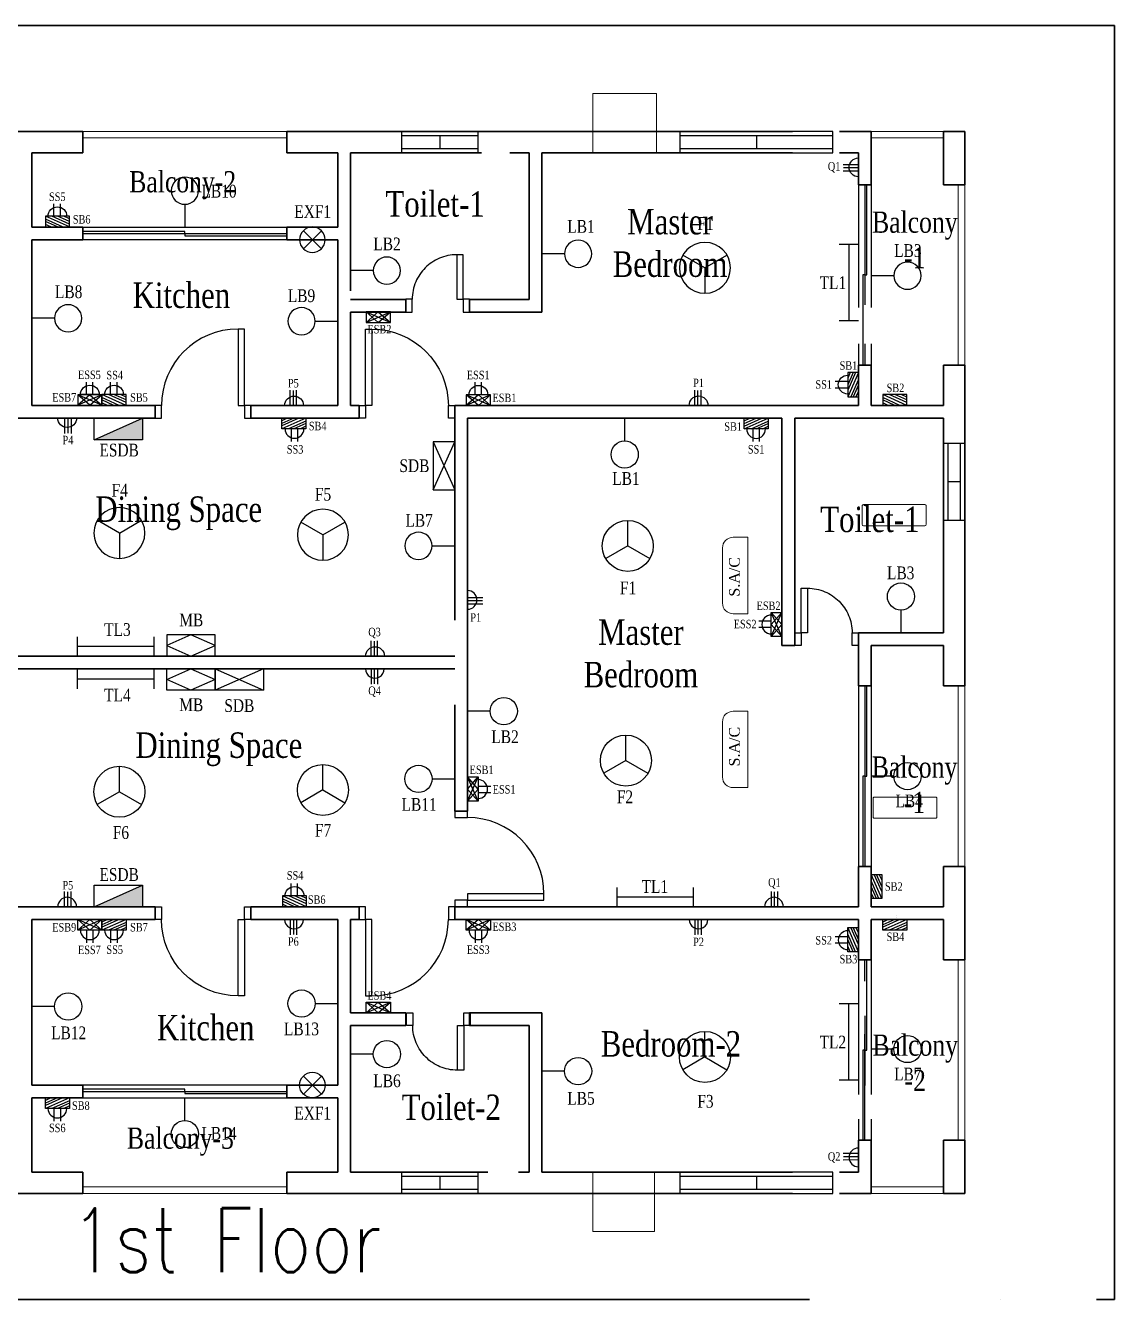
# Model space of a CAD drawing. Header units: inches. Extents: x 4849 to 14405, y -37970 to -930.
# Drawn here: x 7549 to 8061, y -35899 to -35299 of the extents above; entities that cross this region are included whole.
import ezdxf
from ezdxf.enums import TextEntityAlignment as Align

# ---------------------------------------------------------------- set-up
doc = ezdxf.new("R2010")
doc.units = ezdxf.units.IN
doc.header["$LTSCALE"] = 10
doc.header["$MEASUREMENT"] = 0
doc.linetypes.add('ACAD_ISO04W100', pattern=[30, 24, -3, 0, -3])
doc.linetypes.add('DASHED', pattern=[0.75, 0.5, -0.25])
for name, color, linetype, lineweight in [('AC', 6, 'Continuous', 13), ('Balcony (Mine)', 6, 'Continuous', 13), ('Parking Slot (Mine)', 5, 'Continuous', 9), ('Text (Mine)', 5, 'Continuous', 9), ('Wall (Mine)', 7, 'Continuous', 35)]:
    doc.layers.add(name, color=color, linetype=linetype, lineweight=lineweight)
for name, color, linetype in [('Doors (Mine)', 1, 'Continuous'), ('Sliding Door (Mine)', 4, 'Continuous'), ('Switchboard & Socket (Mine)', 4, 'Continuous'), ('Windows (Mine)', 4, 'Continuous')]:
    doc.layers.add(name, color=color, linetype=linetype)
for name, color, linetype, plot in [('Fan (Mine)', 2, 'Continuous', False), ('Light (Mine)', 3, 'Continuous', False), ('Text Fittings & Fixtures Labels (Mine)', 5, 'Continuous', False)]:
    doc.layers.add(name, color=color, linetype=linetype, plot=plot)
doc.layers.add('Site (Mine)', color=7, linetype='ACAD_ISO04W100', lineweight=30, true_color=0x004961)
doc.styles.get("Standard").update_dxf_attribs({"font": 'simplex.shx', "width": 0.8, "height": 3})
doc.styles.add('style4', font='times.ttf')

# ---------------------------------------------------------------- blocks, each defined once
blk = doc.blocks.new('Window Big')
at = {"layer": 'Windows (Mine)'}
for p, q in [((0, 10), (-72, 10)), ((-72, 10), (-72, 0)), ((0, 8), (-72, 8)), ((-36, 8), (-36, 2)), ((0, 0), (0, 10)), ((-72, 2), (0, 2)), ((-72, 0), (0, 0))]:
    blk.add_line(p, q, dxfattribs=at)
blk = doc.blocks.new('Window Small')
at = {"layer": 'Windows (Mine)', "linetype": 'DASHED', "ltscale": 10}
for p, q in [((36, 0), (0, 0)), ((0, 0), (0, -10)), ((36, -10), (36, 0)), ((36, -2), (0, -2)), ((18, -2), (18, -8)), ((0, -8), (36, -8)), ((0, -10), (36, -10))]:
    blk.add_line(p, q, dxfattribs=at)
blk = doc.blocks.new('Door Single')
at = {"layer": 'Doors (Mine)'}
for points in [[(-6, 6), (-3, 6), (-3, 42), (-6, 42)], [(-45, 0), (-42, 0), (-42, 6), (-45, 6)], [(-3, 0), (0, 0), (0, 6), (-3, 6)]]:
    blk.add_lwpolyline(points, close=True, dxfattribs=at)
blk.add_arc((-6, 6), 36, 90, 180, dxfattribs=at)
blk = doc.blocks.new('Door Single Small')
at = {"layer": 'Doors (Mine)', "linetype": 'DASHED', "ltscale": 10}
for points in [[(-6, 6), (-3, 6), (-3, 27), (-6, 27)], [(-30, 0), (-27, 0), (-27, 6), (-30, 6)], [(-3, 0), (0, 0), (0, 6), (-3, 6)]]:
    blk.add_lwpolyline(points, close=True, dxfattribs=at)
blk.add_arc((-6, 6), 21, 90, 180, dxfattribs=at)
blk = doc.blocks.new('Ceiling Fan')
at = {"layer": 'Fan (Mine)', "linetype": 'Continuous', "ltscale": 10}
for q in [(0, 12), (-10.39, -6), (10.39, -6)]:
    blk.add_line((0, 0), q, dxfattribs=at)
blk.add_circle((0, 0), 12, dxfattribs=at)
blk.add_circle((0, 0), 12, dxfattribs=at)
blk = doc.blocks.new('Light Bulb')
at = {"layer": 'Light (Mine)'}
blk.add_line((10.67, 0), (0, 0), dxfattribs=at)
at = {"layer": 'Light (Mine)', "linetype": 'Continuous'}
blk.add_circle((17.07, 0), 6.4, dxfattribs=at)
blk = doc.blocks.new('Emergency Switchboard')
at = {"layer": 'Switchboard & Socket (Mine)', "ltscale": 10}
for p, q in [((-11.4, -5), (11.4, 5)), ((-11.4, 5), (11.4, -5)), ((0, 5), (-11.4, -5)), ((0, -5), (-11.4, 5)), ((0, 5), (11.4, -5)), ((0, -5), (11.4, 5))]:
    blk.add_line(p, q, dxfattribs=at)
at = {"layer": 'Switchboard & Socket (Mine)', "linetype": 'Continuous'}
blk.add_lwpolyline([(-11.4, 5), (11.4, 5), (11.4, -5), (-11.4, -5)], close=True, dxfattribs=at)
blk = doc.blocks.new('Tube Light')
at = {"layer": 'Light (Mine)'}
for p, q in [((0, 4.54), (0, -4.54)), ((36, 0), (0, 0)), ((36, 4.54), (36, -4.54))]:
    blk.add_line(p, q, dxfattribs=at)
blk = doc.blocks.new('Switchboard')
at = {"layer": 'Switchboard & Socket (Mine)', "linetype": 'Continuous'}
for p, q in [((0, -10.1), (22.7, 0)), ((0, -5), (11.4, 0)), ((0, -7.3), (16.6, 0)), ((0, -2.4), (5.3, 0)), ((6.6, -10.1), (22.7, -2.8)), ((11.4, -10.1), (22.7, -5)), ((17.6, -10.1), (22.7, -7.6))]:
    blk.add_line(p, q, dxfattribs=at)
blk.add_lwpolyline([(0, 0), (22.7, 0), (22.7, -10.1), (0, -10.1)], close=True, dxfattribs=at)
blk = doc.blocks.new('2-Pin Socket')
at = {"layer": 'Switchboard & Socket (Mine)', "ltscale": 10}
blk.add_line((-8.8, 0), (8.8, 0), dxfattribs=at)
at = {"layer": 'Switchboard & Socket (Mine)', "linetype": 'Continuous'}
for p, q in [((-2.8, 0), (-2.8, 11.8)), ((3.2, 0), (3.2, 11.8))]:
    blk.add_line(p, q, dxfattribs=at)
blk.add_arc((0, 0), 8.85, 0, 180, dxfattribs=at)
blk = doc.blocks.new('3-Pin Socket')
at = {"layer": 'Switchboard & Socket (Mine)', "ltscale": 10}
blk.add_line((0, 9.4), (0, -8.3), dxfattribs=at)
at = {"layer": 'Switchboard & Socket (Mine)', "linetype": 'Continuous'}
for p, q in [((0, 3), (14.4, 3)), ((0, 0), (14.1, 0)), ((0, -3), (14.4, -3))]:
    blk.add_line(p, q, dxfattribs=at)
blk.add_arc((0, 0.6), 8.85, 270, 90, dxfattribs=at)
blk = doc.blocks.new('Meter Board')
at = {"layer": 'Switchboard & Socket (Mine)', "linetype": 'Continuous'}
for p, q in [((0, -5.05), (11.36, 0)), ((11.36, 0), (22.73, -5.05)), ((11.36, -10.09), (0, -5.05)), ((22.73, -5.05), (11.36, -10.09))]:
    blk.add_line(p, q, dxfattribs=at)
blk.add_lwpolyline([(0, 0), (22.73, 0), (22.73, -10.09), (0, -10.09)], close=True, dxfattribs=at)
blk = doc.blocks.new('Exhaust Fan')
at = {"layer": 'Fan (Mine)', "linetype": 'Continuous', "ltscale": 10}
for p, q in [((-4.24, 4.24), (4.24, -4.24)), ((-4.24, -4.24), (4.24, 4.24))]:
    blk.add_line(p, q, dxfattribs=at)
blk.add_circle((0, 0), 6, dxfattribs=at)
blk = doc.blocks.new('Emergency Sub Distribution Board')
at = {"layer": 'Switchboard & Socket (Mine)', "ltscale": 10}
blk.add_hatch(color=256, dxfattribs=at).paths.add_polyline_path([(22.73, -10.09), (22.73, 0), (0, -10.09)])
blk.add_line((0, -10.09), (22.73, 0), dxfattribs=at)
at = {"layer": 'Switchboard & Socket (Mine)', "linetype": 'Continuous'}
blk.add_lwpolyline([(0, 0), (22.73, 0), (22.73, -10.09), (0, -10.09)], close=True, dxfattribs=at)
blk = doc.blocks.new('Sub Distribution Board')
at = {"layer": 'Switchboard & Socket (Mine)', "linetype": 'Continuous'}
for p, q in [((0, 0), (22.73, -10.09)), ((22.73, 0), (0, -10.09))]:
    blk.add_line(p, q, dxfattribs=at)
blk.add_lwpolyline([(0, 0), (22.73, 0), (22.73, -10.09), (0, -10.09)], close=True, dxfattribs=at)

msp = doc.modelspace()

# ---------------------------------------------------------------- linework, layer by layer
at = {"layer": 'AC', "ltscale": 10}
for points in [[(7815.94, -35358.62), (7845.94, -35358.62), (7845.94, -35330.62), (7815.94, -35330.62)], [(7815.94, -35838.65), (7844.94, -35838.65), (7844.94, -35866.65), (7815.94, -35866.65)]]:
    msp.add_lwpolyline(points, close=True, dxfattribs=at)
for points in [[(7943.26, -35534.21), (7972.24, -35534.21, 0.414214), (7972.74, -35533.71), (7972.74, -35524.78, 0.414214), (7972.24, -35524.28), (7943.26, -35524.28, 0.414214), (7942.76, -35524.78), (7942.76, -35533.71, 0.414214)], [(7948.39, -35662.02), (7977.37, -35662.02, -0.414214), (7977.87, -35662.52), (7977.87, -35671.45, -0.414214), (7977.37, -35671.95), (7948.39, -35671.95, -0.414214), (7947.89, -35671.45), (7947.89, -35662.52, -0.414214)]]:
    msp.add_lwpolyline(points, format="xyb", close=True, dxfattribs=at)
at = {"layer": 'AC', "ltscale": 0.5}
for points in [[(7881.94, -35575.68), (7888.94, -35575.68), (7888.94, -35539.68), (7881.94, -35539.68, 0.414214), (7876.94, -35544.68), (7876.94, -35570.68, 0.414214)], [(7881.94, -35621.59), (7888.94, -35621.59), (7888.94, -35657.59), (7881.94, -35657.59, -0.414214), (7876.94, -35652.59), (7876.94, -35626.59, -0.414214)]]:
    msp.add_lwpolyline(points, format="xyb", close=True, dxfattribs=at)
at = {"layer": 'Balcony (Mine)', "ltscale": 10}
for p, q in [((7575.94, -35348.62), (7671.94, -35348.62)), ((7575.94, -35351.62), (7575.94, -35348.62)), ((7671.94, -35351.62), (7575.94, -35351.62)), ((7671.94, -35348.62), (7671.94, -35351.62)), ((7987.94, -35694.65), (7987.94, -35609.65)), ((7987.94, -35609.65), (7990.94, -35609.65)), ((7990.94, -35609.65), (7990.94, -35694.65)), ((7990.94, -35694.65), (7987.94, -35694.65)), ((7671.94, -35845.65), (7575.94, -35845.65)), ((7575.94, -35845.65), (7575.94, -35848.65)), ((7671.94, -35848.65), (7575.94, -35848.65)), ((7671.94, -35848.65), (7671.94, -35845.65))]:
    msp.add_line(p, q, dxfattribs=at)
at = {"layer": 'Balcony (Mine)'}
for p, q in [((7980.94, -35348.62), (7946.94, -35348.62)), ((7980.94, -35351.62), (7946.94, -35351.62)), ((7987.94, -35458.62), (7987.94, -35373.62)), ((7990.94, -35458.62), (7990.94, -35373.62)), ((7987.94, -35738.65), (7987.94, -35823.65)), ((7990.94, -35738.65), (7990.94, -35823.65)), ((7980.94, -35845.65), (7946.94, -35845.65)), ((7980.94, -35848.65), (7946.94, -35848.65))]:
    msp.add_line(p, q, dxfattribs=at)
at = {"layer": 'Balcony (Mine)', "linetype": 'DASHED', "ltscale": 10}
for p, q in [((7946.94, -35348.62), (7946.94, -35351.62)), ((7980.94, -35348.62), (7980.94, -35351.62)), ((7990.94, -35373.62), (7987.94, -35373.62)), ((7987.94, -35458.62), (7990.94, -35458.62)), ((7987.94, -35738.65), (7990.94, -35738.65)), ((7987.94, -35823.65), (7990.94, -35823.65)), ((7946.94, -35845.65), (7946.94, -35848.65)), ((7980.94, -35845.65), (7980.94, -35848.65))]:
    msp.add_line(p, q, dxfattribs=at)
at = {"layer": 'Site (Mine)', "ltscale": 3}
for p, q in [((8050.68, -35298.65), (7197.9, -35298.65)), ((7197.9, -35898.65), (8053, -35898.65))]:
    msp.add_line(p, q, dxfattribs=at)
at = {"layer": 'Site (Mine)', "linetype": 'DASHED', "ltscale": 10}
for p, q in [((8050.68, -35298.65), (8061.44, -35298.65)), ((8053, -35898.65), (8061.44, -35898.65))]:
    msp.add_line(p, q, dxfattribs=at)
at = {"layer": 'Site (Mine)', "ltscale": 10}
msp.add_line((8061.44, -35298.65), (8061.44, -35898.65), dxfattribs=at)
at = {"layer": 'Sliding Door (Mine)', "linetype": 'DASHED', "ltscale": 10}
for p, q in [((7940.94, -35373.62), (7940.94, -35458.62)), ((7940.94, -35373.62), (7946.94, -35373.62)), ((7943.94, -35373.62), (7943.94, -35458.62)), ((7944.94, -35416.12), (7944.94, -35373.62)), ((7946.94, -35373.62), (7946.94, -35458.62)), ((7940.94, -35401.43), (7940.94, -35431.51)), ((7943.94, -35402.53), (7943.94, -35430.19)), ((7946.94, -35401.43), (7946.94, -35431.51)), ((7943.94, -35416.12), (7942.94, -35416.12)), ((7942.94, -35416.12), (7942.94, -35458.62)), ((7943.94, -35416.12), (7944.94, -35416.12)), ((7940.94, -35458.62), (7946.94, -35458.62)), ((7923.94, -35713.65), (7929.94, -35713.65)), ((7940.94, -35738.65), (7940.94, -35823.65)), ((7940.94, -35738.65), (7946.94, -35738.65)), ((7943.94, -35823.65), (7943.94, -35738.65)), ((7944.94, -35781.15), (7944.94, -35738.65)), ((7946.94, -35738.65), (7946.94, -35823.65)), ((7940.94, -35759.37), (7940.94, -35802.03)), ((7946.94, -35759.37), (7946.94, -35802.03)), ((7943.94, -35765.06), (7943.94, -35797.81)), ((7943.94, -35781.15), (7942.94, -35781.15)), ((7942.94, -35781.15), (7942.94, -35823.65)), ((7943.94, -35781.15), (7944.94, -35781.15)), ((7940.94, -35823.65), (7946.94, -35823.65))]:
    msp.add_line(p, q, dxfattribs=at)
at = {"layer": 'Sliding Door (Mine)', "ltscale": 10}
for p, q in [((7575.94, -35393.62), (7671.94, -35393.62)), ((7575.94, -35399.62), (7575.94, -35393.62)), ((7671.94, -35393.62), (7671.94, -35399.62)), ((7623.94, -35395.62), (7575.94, -35395.62)), ((7575.94, -35396.62), (7671.94, -35396.62)), ((7671.94, -35399.62), (7575.94, -35399.62)), ((7623.94, -35396.62), (7623.94, -35395.62)), ((7623.94, -35396.62), (7623.94, -35397.67)), ((7623.94, -35397.67), (7671.94, -35397.67)), ((7940.94, -35609.65), (7940.94, -35694.65)), ((7940.94, -35609.65), (7946.94, -35609.65)), ((7943.94, -35609.65), (7943.94, -35694.65)), ((7944.94, -35652.15), (7944.94, -35609.65)), ((7946.94, -35609.65), (7946.94, -35694.65)), ((7943.94, -35652.15), (7942.94, -35652.15)), ((7942.94, -35652.15), (7942.94, -35694.65)), ((7943.94, -35652.15), (7944.94, -35652.15)), ((7940.94, -35694.65), (7946.94, -35694.65)), ((7671.94, -35797.65), (7575.94, -35797.65)), ((7575.94, -35797.65), (7575.94, -35803.65)), ((7623.94, -35799.65), (7575.94, -35799.65)), ((7575.94, -35800.65), (7671.94, -35800.65)), ((7623.94, -35800.65), (7623.94, -35799.65)), ((7623.94, -35800.65), (7623.94, -35801.65)), ((7623.94, -35801.65), (7671.94, -35801.65)), ((7671.94, -35803.65), (7671.94, -35797.65)), ((7575.94, -35803.65), (7671.94, -35803.65))]:
    msp.add_line(p, q, dxfattribs=at)
at = {"layer": 'Wall (Mine)'}
for p, q in [((7539.94, -35348.62), (7566.94, -35348.62)), ((7571.94, -35348.62), (7571.94, -35348.62)), ((7695.94, -35348.62), (7690.94, -35348.62)), ((7720.94, -35348.62), (7705.94, -35348.62)), ((7814.94, -35348.62), (7755.94, -35348.62)), ((7845.94, -35348.62), (7859.94, -35348.62)), ((7946.94, -35348.62), (7931.94, -35348.62)), ((7946.94, -35348.62), (7946.94, -35373.62)), ((7551.94, -35393.62), (7551.94, -35358.62)), ((7785.94, -35427.62), (7785.94, -35358.62)), ((7791.94, -35433.62), (7791.94, -35358.62)), ((7814.94, -35358.62), (7791.94, -35358.62)), ((7845.94, -35358.62), (7859.94, -35358.62)), ((7940.94, -35358.62), (7931.94, -35358.62)), ((7940.94, -35358.62), (7940.94, -35373.62)), ((7695.94, -35373.62), (7695.94, -35393.62)), ((7575.94, -35393.62), (7551.94, -35393.62)), ((7551.94, -35473.62), (7551.94, -35399.62)), ((7575.94, -35399.62), (7551.94, -35399.62)), ((7695.94, -35399.62), (7695.94, -35453.62)), ((7705.94, -35427.62), (7727.94, -35427.62)), ((7727.94, -35433.62), (7727.94, -35428.62)), ((7757.94, -35427.62), (7785.94, -35427.62)), ((7757.94, -35433.62), (7757.94, -35428.62)), ((7701.94, -35433.62), (7701.94, -35453.62)), ((7705.94, -35433.62), (7727.94, -35433.62)), ((7757.94, -35433.62), (7791.94, -35433.62)), ((7791.94, -35433.62), (7791.94, -35433.62)), ((7940.94, -35458.62), (7940.94, -35477.62)), ((7941.94, -35458.62), (7946.94, -35458.62)), ((7946.94, -35458.62), (7946.94, -35477.62)), ((7599.94, -35477.62), (7609.94, -35477.62)), ((7940.94, -35477.62), (7750.94, -35477.62)), ((7980.94, -35477.62), (7946.94, -35477.62)), ((7575.94, -35483.62), (7526.94, -35483.62)), ((7659.94, -35483.62), (7654.94, -35483.62)), ((7750.94, -35478.62), (7750.94, -35483.62)), ((7750.94, -35483.62), (7750.94, -35483.62)), ((7904.94, -35483.62), (7756.94, -35483.62)), ((7980.94, -35483.62), (7910.94, -35483.62)), ((7958.94, -35478.62), (7958.94, -35478.62)), ((7756.94, -35528.75), (7756.94, -35595.63)), ((7524.94, -35595.63), (7750.94, -35595.63)), ((7524.94, -35601.63), (7750.94, -35601.63)), ((7756.94, -35668.65), (7756.94, -35601.63)), ((7578.94, -35713.65), (7526.94, -35713.65)), ((7551.94, -35713.65), (7551.94, -35713.65)), ((7659.94, -35713.65), (7654.94, -35713.65)), ((7750.94, -35718.65), (7750.94, -35713.65)), ((7940.94, -35713.65), (7750.94, -35713.65)), ((7980.94, -35713.65), (7946.94, -35713.65)), ((7958.94, -35717.65), (7958.94, -35717.65)), ((7551.94, -35723.65), (7551.94, -35797.65)), ((7940.94, -35719.65), (7750.94, -35719.65)), ((7940.94, -35738.65), (7940.94, -35719.65)), ((7946.94, -35738.65), (7946.94, -35719.65)), ((7980.94, -35719.65), (7946.94, -35719.65)), ((7958.94, -35718.65), (7958.94, -35718.65)), ((7946.94, -35738.65), (7941.94, -35738.65)), ((7941.94, -35738.65), (7946.94, -35738.65)), ((7695.94, -35797.65), (7695.94, -35743.65)), ((7701.94, -35763.65), (7701.94, -35743.65)), ((7705.94, -35763.65), (7727.94, -35763.65)), ((7727.94, -35763.65), (7727.94, -35768.65)), ((7757.94, -35763.65), (7757.94, -35768.65)), ((7757.94, -35763.65), (7791.94, -35763.65)), ((7791.94, -35763.65), (7791.94, -35838.65)), ((7791.94, -35763.65), (7791.94, -35763.65)), ((7701.94, -35823.65), (7701.94, -35769.65)), ((7705.94, -35769.65), (7727.94, -35769.65)), ((7757.94, -35769.65), (7785.94, -35769.65)), ((7785.94, -35769.65), (7785.94, -35838.65)), ((7575.94, -35797.65), (7551.94, -35797.65)), ((7575.94, -35803.65), (7551.94, -35803.65)), ((7551.94, -35803.65), (7551.94, -35838.65)), ((7695.94, -35823.65), (7695.94, -35803.65)), ((7940.94, -35838.65), (7940.94, -35823.65)), ((7946.94, -35848.65), (7946.94, -35823.65)), ((7815.94, -35838.65), (7791.94, -35838.65)), ((7844.94, -35838.65), (7859.94, -35838.65)), ((7940.94, -35838.65), (7931.94, -35838.65)), ((7695.94, -35848.65), (7690.94, -35848.65)), ((7720.94, -35848.65), (7705.94, -35848.65)), ((7815.94, -35848.65), (7755.94, -35848.65)), ((7844.94, -35848.65), (7859.94, -35848.65)), ((7946.94, -35848.65), (7931.94, -35848.65))]:
    msp.add_line(p, q, dxfattribs=at)
at = {"layer": 'Wall (Mine)', "linetype": 'DASHED', "ltscale": 10}
for p, q in [((7566.94, -35348.62), (7571.94, -35348.62)), ((7571.94, -35348.62), (7575.94, -35348.62)), ((7672.94, -35348.62), (7685.94, -35348.62)), ((7685.94, -35348.62), (7690.94, -35348.62)), ((7695.94, -35348.62), (7705.94, -35348.62)), ((7720.94, -35348.62), (7725.94, -35348.62)), ((7725.94, -35348.62), (7755.94, -35348.62)), ((7845.94, -35348.62), (7814.94, -35348.62)), ((7859.94, -35348.62), (7931.94, -35348.62)), ((7980.94, -35348.62), (7990.39, -35348.62)), ((7980.94, -35373.62), (7980.94, -35348.62)), ((7990.94, -35348.62), (7990.39, -35348.62)), ((7990.94, -35373.62), (7990.94, -35348.62)), ((7551.94, -35358.62), (7571.94, -35358.62)), ((7571.94, -35358.62), (7575.94, -35358.62)), ((7695.94, -35373.62), (7695.94, -35358.62)), ((7701.94, -35373.62), (7701.94, -35358.62)), ((7701.94, -35358.62), (7785.94, -35358.62)), ((7720.95, -35358.62), (7763.48, -35358.62)), ((7755.94, -35358.62), (7756.02, -35358.62)), ((7845.94, -35358.62), (7814.94, -35358.62)), ((7859.94, -35358.62), (7931.94, -35358.62)), ((7701.94, -35373.62), (7701.94, -35427.62)), ((7940.94, -35373.62), (7946.94, -35373.62)), ((7990.94, -35373.62), (7980.94, -35373.62)), ((7671.94, -35393.62), (7695.94, -35393.62)), ((7671.94, -35399.62), (7695.94, -35399.62)), ((7705.94, -35427.62), (7701.94, -35427.62)), ((7727.94, -35427.62), (7727.94, -35428.62)), ((7757.94, -35427.62), (7757.94, -35428.62)), ((7705.94, -35433.62), (7701.94, -35433.62)), ((7695.94, -35453.62), (7695.94, -35477.62)), ((7701.94, -35453.62), (7701.94, -35477.62)), ((7940.94, -35458.62), (7941.94, -35458.62)), ((7990.94, -35458.62), (7980.94, -35458.62)), ((7980.94, -35458.62), (7980.94, -35477.62)), ((7990.94, -35483.62), (7990.94, -35458.62)), ((7551.93, -35477.62), (7551.94, -35473.62)), ((7575.94, -35477.62), (7551.93, -35477.62)), ((7575.94, -35477.62), (7599.94, -35477.62)), ((7609.94, -35477.62), (7609.94, -35483.62)), ((7659.94, -35477.62), (7654.94, -35477.62)), ((7654.94, -35483.62), (7654.94, -35477.62)), ((7659.94, -35477.62), (7695.94, -35477.62)), ((7705.94, -35477.62), (7701.94, -35477.62)), ((7705.94, -35477.62), (7705.94, -35483.62)), ((7750.94, -35477.62), (7750.94, -35478.62)), ((7575.94, -35483.62), (7599.94, -35483.62)), ((7599.94, -35483.62), (7609.94, -35483.62)), ((7659.94, -35483.62), (7695.94, -35483.62)), ((7705.94, -35483.62), (7695.94, -35483.62)), ((7750.94, -35528.75), (7750.94, -35595.63)), ((7750.94, -35668.65), (7750.94, -35601.63)), ((7750.94, -35668.65), (7756.94, -35668.65)), ((7578.94, -35713.65), (7602.94, -35713.65)), ((7602.94, -35713.65), (7609.94, -35713.65)), ((7609.94, -35713.65), (7609.94, -35719.65)), ((7654.94, -35719.65), (7654.94, -35713.65)), ((7659.94, -35713.65), (7695.94, -35713.65)), ((7705.94, -35713.65), (7695.94, -35713.65)), ((7705.94, -35713.65), (7705.94, -35719.64)), ((7990.94, -35713.65), (7990.94, -35738.65)), ((7551.95, -35719.65), (7551.94, -35723.65)), ((7578.94, -35719.65), (7551.95, -35719.65)), ((7578.94, -35719.65), (7602.94, -35719.65)), ((7602.94, -35719.65), (7609.94, -35719.65)), ((7659.94, -35719.65), (7654.94, -35719.65)), ((7659.94, -35719.65), (7695.94, -35719.65)), ((7695.94, -35743.65), (7695.94, -35719.65)), ((7701.94, -35743.65), (7701.94, -35719.65)), ((7705.94, -35719.65), (7701.94, -35719.65)), ((7750.94, -35719.65), (7750.94, -35718.65)), ((7980.94, -35738.65), (7980.94, -35719.65)), ((7940.94, -35738.65), (7941.94, -35738.65)), ((7990.94, -35738.65), (7980.94, -35738.65)), ((7705.94, -35763.65), (7701.94, -35763.65)), ((7705.94, -35769.65), (7701.94, -35769.65)), ((7727.94, -35769.65), (7727.94, -35768.65)), ((7757.94, -35769.65), (7757.94, -35768.65)), ((7671.94, -35797.65), (7695.94, -35797.65)), ((7671.94, -35803.65), (7695.94, -35803.65)), ((7695.94, -35823.65), (7695.94, -35838.65)), ((7701.94, -35823.65), (7701.94, -35838.65)), ((7940.94, -35823.65), (7946.94, -35823.65)), ((7990.94, -35823.65), (7980.94, -35823.65)), ((7980.94, -35823.65), (7980.94, -35848.65)), ((7990.94, -35848.65), (7990.94, -35823.65)), ((7551.94, -35838.65), (7575.94, -35838.65)), ((7701.94, -35838.65), (7705.94, -35838.65)), ((7705.94, -35838.65), (7785.94, -35838.65)), ((7724.09, -35838.65), (7766.46, -35838.65)), ((7815.94, -35838.65), (7844.94, -35838.65)), ((7859.94, -35838.65), (7931.94, -35838.65)), ((7533.94, -35848.65), (7575.94, -35848.65)), ((7672.94, -35848.65), (7685.94, -35848.65)), ((7685.94, -35848.65), (7690.94, -35848.65)), ((7695.94, -35848.65), (7705.94, -35848.65)), ((7720.94, -35848.65), (7755.94, -35848.65)), ((7815.94, -35848.65), (7844.94, -35848.65)), ((7859.94, -35848.65), (7931.94, -35848.65)), ((7980.94, -35848.65), (7990.94, -35848.65))]:
    msp.add_line(p, q, dxfattribs=at)
at = {"layer": 'Wall (Mine)', "ltscale": 10}
for p, q in [((7575.94, -35358.62), (7575.94, -35348.62)), ((7671.94, -35358.62), (7671.94, -35348.62)), ((7671.94, -35348.62), (7672.94, -35348.62)), ((7551.94, -35358.62), (7575.94, -35358.62)), ((7695.94, -35358.62), (7671.94, -35358.62)), ((7575.94, -35393.62), (7575.94, -35399.62)), ((7671.94, -35393.62), (7671.94, -35399.62)), ((7750.94, -35528.75), (7750.94, -35483.62)), ((7756.94, -35528.75), (7756.94, -35483.62)), ((7904.94, -35590.65), (7904.94, -35483.62)), ((7910.94, -35590.65), (7910.94, -35483.62)), ((7980.94, -35584.65), (7980.94, -35483.62)), ((7990.94, -35609.65), (7990.94, -35483.62)), ((7940.94, -35590.65), (7940.94, -35584.65)), ((7940.94, -35584.65), (7980.94, -35584.65)), ((7910.94, -35590.65), (7904.94, -35590.65)), ((7940.94, -35609.65), (7940.94, -35590.65)), ((7946.94, -35590.65), (7980.94, -35590.65)), ((7946.94, -35609.65), (7946.94, -35590.65)), ((7980.94, -35590.65), (7980.94, -35609.65)), ((7756.94, -35595.63), (7756.94, -35601.63)), ((7940.94, -35609.65), (7946.94, -35609.65)), ((7980.94, -35609.65), (7990.94, -35609.65)), ((7946.94, -35694.65), (7940.94, -35694.65)), ((7940.94, -35694.65), (7940.94, -35713.65)), ((7946.94, -35713.65), (7946.94, -35694.65)), ((7990.94, -35694.65), (7980.99, -35694.65)), ((7980.99, -35694.65), (7980.99, -35713.65)), ((7990.94, -35713.65), (7990.94, -35694.65)), ((7946.94, -35719.65), (7946.94, -35738.65)), ((7575.94, -35803.65), (7575.94, -35797.65)), ((7671.94, -35803.65), (7671.94, -35797.65)), ((7551.94, -35838.65), (7575.94, -35838.65)), ((7575.94, -35838.65), (7575.94, -35848.65)), ((7671.94, -35838.65), (7671.94, -35848.65)), ((7671.94, -35838.65), (7695.94, -35838.65)), ((7671.94, -35848.65), (7672.94, -35848.65))]:
    msp.add_line(p, q, dxfattribs=at)

# ---------------------------------------------------------------- block references
at = {"layer": 'Doors (Mine)', "linetype": 'DASHED'}
msp.add_blockref('Door Single Small', (7757.94, -35433.61), dxfattribs=at)
at = {"layer": 'Doors (Mine)'}
msp.add_blockref('Door Single', (7654.94, -35483.62), dxfattribs=at)
at = {"layer": 'Doors (Mine)', "xscale": -1}
msp.add_blockref('Door Single', (7705.94, -35483.62), dxfattribs=at)
at = {"layer": 'Doors (Mine)', "linetype": 'DASHED', "xscale": -1}
msp.add_blockref('Door Single Small', (7910.94, -35590.65), dxfattribs=at)
at = {"layer": 'Doors (Mine)'}
for p, rotation in [((7750.94, -35713.65), 270), ((7705.94, -35713.64), 180)]:
    msp.add_blockref('Door Single', p, dxfattribs=dict(at, rotation=rotation))
at = {"layer": 'Doors (Mine)', "xscale": -1, "rotation": 180}
msp.add_blockref('Door Single', (7654.94, -35713.65), dxfattribs=at)
at = {"layer": 'Doors (Mine)', "linetype": 'DASHED', "xscale": -1, "rotation": 180}
msp.add_blockref('Door Single Small', (7758.17, -35763.65), dxfattribs=at)
at = {"layer": 'Fan (Mine)', "linetype": 'Continuous', "xscale": -1, "rotation": 180}
msp.add_blockref('Exhaust Fan', (7683.94, -35399.54), dxfattribs=at)
at = {"layer": 'Fan (Mine)', "linetype": 'ByBlock', "xscale": -1, "rotation": 180}
for p in [(7868.67, -35412.78), (7593.12, -35537.66), (7688.89, -35538.51)]:
    msp.add_blockref('Ceiling Fan', p, dxfattribs=at)
at = {"layer": 'Fan (Mine)', "linetype": 'ByBlock'}
for p in [(7832.4, -35543.72), (7831.48, -35644.82), (7593.12, -35659.53), (7688.89, -35658.68), (7868.67, -35784.41)]:
    msp.add_blockref('Ceiling Fan', p, dxfattribs=at)
at = {"layer": 'Fan (Mine)', "linetype": 'Continuous'}
msp.add_blockref('Exhaust Fan', (7683.94, -35797.65), dxfattribs=at)
at = {"layer": 'Light (Mine)', "xscale": -1}
for p, rotation in [((7623.94, -35393.54), 270), ((7791.94, -35406.17), 180), ((7701.94, -35414.1), 180), ((7946.94, -35416.49), 180), ((7551.94, -35436.54), 180)]:
    msp.add_blockref('Light Bulb', p, dxfattribs=dict(at, rotation=rotation))
at = {"layer": 'Light (Mine)', "linetype": 'Continuous', "xscale": -1}
for p, rotation in [((7936.4, -35437.81), 270), ((7573.46, -35591.09), 180)]:
    msp.add_blockref('Tube Light', p, dxfattribs=dict(at, rotation=rotation))
at = {"layer": 'Light (Mine)', "xscale": -1}
for p in [(7695.94, -35437.91), (7750.94, -35543.74)]:
    msp.add_blockref('Light Bulb', p, dxfattribs=at)
at = {"layer": 'Light (Mine)'}
for p, rotation in [((7830.94, -35483.62), 270), ((7960.94, -35584.65), 90), ((7750.94, -35653.45), 180), ((7695.94, -35759.28), 180), ((7623.94, -35803.65), 270)]:
    msp.add_blockref('Light Bulb', p, dxfattribs=dict(at, rotation=rotation))
at = {"layer": 'Light (Mine)', "linetype": 'Continuous'}
for p in [(7573.3, -35606.46), (7827.22, -35709.1)]:
    msp.add_blockref('Tube Light', p, dxfattribs=at)
at = {"layer": 'Light (Mine)'}
for p in [(7756.94, -35621.57), (7946.94, -35652.15), (7551.94, -35760.65), (7701.94, -35783.08), (7946.94, -35780.7), (7791.94, -35791.1)]:
    msp.add_blockref('Light Bulb', p, dxfattribs=at)
at = {"layer": 'Light (Mine)', "linetype": 'Continuous', "rotation": 270}
msp.add_blockref('Tube Light', (7936.4, -35759.37), dxfattribs=at)
at = {"layer": 'Switchboard & Socket (Mine)'}
for name, p, xscale, yscale, zscale, rotation in [('3-Pin Socket', (7940.94, -35365.76), -0.5000000000003075, 0.5000000000003075, 0.5000000000003075, 359.8711093483059), ('Emergency Switchboard', (7714.96, -35436.07), -0.5, 0.5, 0.5, 180), ('2-Pin Socket', (7935.89, -35467.79), -0.5, 0.5, 0.5, 90), ('3-Pin Socket', (7675.02, -35477.62), -0.5, 0.5, 0.5, 270), ('3-Pin Socket', (7865.39, -35477.54), -0.5, 0.5, 0.5, 270), ('3-Pin Socket', (7568.85, -35483.54), -0.5, 0.5, 0.5, 90), ('2-Pin Socket', (7675.51, -35488.59), 0.5, 0.5, 0.5, 180), ('2-Pin Socket', (7892.77, -35488.67), 0.5, 0.5, 0.5, 180), ('2-Pin Socket', (7899.89, -35580.74), 0.5, 0.5, 0.5, 90), ('Emergency Switchboard', (7902.42, -35580.74), 0.5, 0.5, 0.5, 90), ('3-Pin Socket', (7713.12, -35595.63), -0.5, 0.5, 0.5, 270), ('3-Pin Socket', (7713.04, -35601.63), 0.5, 0.5, 0.5, 270), ('Emergency Switchboard', (7759.46, -35658.25), 0.5, 0.5, 0.5, 90), ('2-Pin Socket', (7761.98, -35658.25), 0.5, 0.5, 0.5, 270), ('3-Pin Socket', (7568.85, -35713.65), 0.5, 0.5, 0.5, 90), ('3-Pin Socket', (7901.49, -35713.65), 0.5, 0.5, 0.5, 90), ('Emergency Switchboard', (7579.23, -35722.17), 0.5, 0.5, 0.5, 180), ('3-Pin Socket', (7675.02, -35719.65), 0.5, 0.5, 0.5, 270), ('Emergency Switchboard', (7762.09, -35722.17), 0.5, 0.5, 0.5, 180), ('3-Pin Socket', (7865.39, -35719.65), 0.5, 0.5, 0.5, 270), ('2-Pin Socket', (7579.23, -35724.69), 0.5, 0.5, 0.5, 180), ('2-Pin Socket', (7590.6, -35724.69), 0.5, 0.5, 0.5, 180), ('2-Pin Socket', (7762.09, -35724.69), 0.5, 0.5, 0.5, 180), ('2-Pin Socket', (7935.89, -35729.4), 0.5, 0.5, 0.5, 90), ('2-Pin Socket', (7563.94, -35808.69), 0.5, 0.5, 0.5, 180), ('3-Pin Socket', (7940.94, -35831.43), 0.5000000000003075, 0.5000000000003075, 0.5000000000003075, 180.1288906516941)]:
    msp.add_blockref(name, p, dxfattribs=dict(at, xscale=xscale, yscale=yscale, zscale=zscale, rotation=rotation))
at = {"layer": 'Switchboard & Socket (Mine)', "yscale": 0.5, "zscale": 0.5}
for name, p, xscale in [('2-Pin Socket', (7563.94, -35388.5), -0.5), ('2-Pin Socket', (7579.23, -35472.5), -0.5), ('2-Pin Socket', (7590.6, -35472.5), -0.5), ('2-Pin Socket', (7762.09, -35472.58), -0.5), ('Emergency Switchboard', (7579.23, -35475.02), -0.5), ('Emergency Switchboard', (7762.09, -35475.1), -0.5), ('3-Pin Socket', (7756.94, -35569.47), 0.5), ('2-Pin Socket', (7675.51, -35708.6), -0.5), ('Emergency Switchboard', (7714.96, -35761.12), 0.5)]:
    msp.add_blockref(name, p, dxfattribs=dict(at, xscale=xscale))
at = {"layer": 'Switchboard & Socket (Mine)', "linetype": 'Continuous', "yscale": 0.5, "zscale": 0.5}
for p, xscale in [((7569.62, -35388.5), -0.5), ((7596.28, -35472.5), -0.5), ((7963.76, -35472.5), -0.5), ((7887.09, -35483.62), 0.5), ((7681.17, -35708.61), -0.5)]:
    msp.add_blockref('Switchboard', p, dxfattribs=dict(at, xscale=xscale))
for p, xscale, rotation in [((7935.89, -35462.13), -0.5, 90), ((7680.94, -35488.59), 0.5, 180), ((7946.94, -35709.83), 0.5, 90), ((7596.28, -35724.69), 0.5, 180), ((7935.89, -35734.83), 0.5, 90), ((7963.76, -35724.69), 0.5, 180), ((7569.62, -35808.69), 0.5, 180)]:
    msp.add_blockref('Switchboard', p, dxfattribs=dict(at, xscale=xscale, rotation=rotation))
at = {"layer": 'Switchboard & Socket (Mine)'}
for p in [(7581.32, -35483.62), (7581.32, -35703.56)]:
    msp.add_blockref('Emergency Sub Distribution Board', p, dxfattribs=at)
at = {"layer": 'Switchboard & Socket (Mine)', "linetype": 'Continuous', "xscale": -1}
for name, p, rotation in [('Sub Distribution Board', (7740.85, -35494.65), 90), ('Meter Board', (7615.46, -35595.64), 180)]:
    msp.add_blockref(name, p, dxfattribs=dict(at, rotation=rotation))
at = {"layer": 'Switchboard & Socket (Mine)', "linetype": 'Continuous'}
for name, p in [('Meter Board', (7615.46, -35601.64)), ('Sub Distribution Board', (7638.19, -35601.64))]:
    msp.add_blockref(name, p, dxfattribs=at)
at = {"layer": 'Windows (Mine)', "linetype": 'DASHED'}
for p in [(7725.94, -35348.62), (7725.94, -35838.72)]:
    msp.add_blockref('Window Small', p, dxfattribs=at)
at = {"layer": 'Windows (Mine)', "color": 4}
for p in [(7928.94, -35358.62), (7928.94, -35848.67)]:
    msp.add_blockref('Window Big', p, dxfattribs=at)
at = {"layer": 'Windows (Mine)', "linetype": 'DASHED', "rotation": 270}
msp.add_blockref('Window Small', (7990.94, -35495.58), dxfattribs=at)

# ---------------------------------------------------------------- texts
at = {"layer": 'AC', "color": 7, "ltscale": 10, "style": 'style4'}
for p in [(7882.54, -35558.29), (7882.54, -35638.26)]:
    msp.add_text('S.A/C', height=5, rotation=90, dxfattribs=at).set_placement(p, align=Align.MIDDLE_CENTER)
at = {"layer": 'Parking Slot (Mine)', "ltscale": 10, "insert": (7643.33, -35870.7), "char_height": 30, "width": 404.115, "attachment_point": 5}
msp.add_mtext('1st Floor ', dxfattribs=at)
at = {"layer": 'Text (Mine)', "ltscale": 10, "attachment_point": 2}
for s, insert, char_height, width in [('{\\fTimes New Roman|b0|i0|c0|p18;Balcony-2}', (7622.93, -35367.23), 10, 73.3065), ('{\\fTimes New Roman|b0|i0|c0|p18;Toilet-1}', (7741.7, -35376.67), 12, 73.3065), ('{\\fTimes New Roman|b0|i0|c0|p18;Master Bedroom}', (7852.26, -35385.03), 12, 73.3065), ('{\\fTimes New Roman|b0|i0|c0|p18;Balcony\\P-1}', (7967.47, -35386.27), 10, 73.3065), ('{\\fTimes New Roman|b0|i0|c0|p18;Kitchen}', (7622.31, -35419.66), 12, 73.3065), ('{\\fTimes New Roman|b0|i0|c0|p18;Dining Space}', (7621.04, -35520.42), 12, 92.3413), ('{\\fTimes New Roman|b0|i0|c0|p18;Toilet-1}', (7946.31, -35525.23), 12, 73.3065), ('{\\fTimes New Roman|b0|i0|c0|p18;Master Bedroom}', (7838.58, -35578.33), 12, 73.3065), ('{\\fTimes New Roman|b0|i0|c0|p18;Dining Space}', (7639.93, -35631.56), 12, 92.3413), ('{\\fTimes New Roman|b0|i0|c0|p18;Balcony\\P-1}', (7967.34, -35642.9), 10, 73.3065), ('{\\fTimes New Roman|b0|i0|c0|p18;Kitchen}', (7633.75, -35764.6), 12, 73.3065), ('{\\fTimes New Roman|b0|i0|c0|p18;Bedroom-2}', (7852.69, -35772.24), 12, 73.3065), ('{\\fTimes New Roman|b0|i0|c0|p18;Balcony\\P-2}', (7967.66, -35773.84), 10, 73.3065), ('{\\fTimes New Roman|b0|i0|c0|p18;Toilet-2}', (7749.3, -35802.1), 12, 73.3065), ('{\\fTimes New Roman|b0|i0|c0|p18;Balcony-3}', (7621.83, -35817.64), 10, 73.3065)]:
    msp.add_mtext(s, dxfattribs=dict(at, insert=insert, char_height=char_height, width=width))
at = {"layer": 'Text Fittings & Fixtures Labels (Mine)', "ltscale": 10}
for s, insert, char_height, width, attachment_point in [('{\\fTimes New Roman|b0|i0|c0|p18;Q1}', (7929.49, -35367.94), 4, 9.2762, 8), ('{\\fTimes New Roman|b0|i0|c0|p18;LB10}', (7640.03, -35379.78), 6, 15.577, 8), ('{\\fTimes New Roman|b0|i0|c0|p18;SS5}', (7563.89, -35381.36), 4, 9.2762, 8), ('{\\fTimes New Roman|b0|i0|c0|p18;SB6}', (7575.36, -35392), 4, 9.2762, 8), ('{\\fTimes New Roman|b0|i0|c0|p18;EXF1}', (7684.1, -35389.3), 6, 15.577, 8), ('{\\fTimes New Roman|b0|i0|c0|p18;LB1}', (7810.38, -35396.29), 6, 15.577, 8), ('{\\fTimes New Roman|b0|i0|c0|p18;F1}', (7868.94, -35394.91), 6, 15.577, 8), ('{\\fTimes New Roman|b0|i0|c0|p18;LB2}', (7719.08, -35404.55), 6, 15.577, 8), ('{\\fTimes New Roman|b0|i0|c0|p18;LB3}', (7964.17, -35407.72), 6, 15.577, 8), ('{\\fTimes New Roman|b0|i0|c0|p18;TL1}', (7928.91, -35422.78), 6, 15.577, 8), ('{\\fTimes New Roman|b0|i0|c0|p18;LB8}', (7569.25, -35427.14), 6, 15.577, 8), ('{\\fTimes New Roman|b0|i0|c0|p18;LB9}', (7678.83, -35428.99), 6, 15.577, 8), ('{\\fTimes New Roman|b0|i0|c0|p18;ESB2}', (7715.48, -35443.73), 4, 15.577, 8), ('{\\fTimes New Roman|b0|i0|c0|p18;SB1}', (7936.23, -35460.87), 4, 9.2762, 8), ('{\\fTimes New Roman|b0|i0|c0|p18;ESS5}', (7579, -35465.22), 4, 12.9161, 8), ('{\\fTimes New Roman|b0|i0|c0|p18;SS4}', (7590.92, -35465.34), 4, 9.2762, 8), ('{\\fTimes New Roman|b0|i0|c0|p18;P5}', (7674.98, -35469.16), 4, 9.2762, 8), ('{\\fTimes New Roman|b0|i0|c0|p18;ESS1}', (7761.99, -35465.3), 4, 12.9161, 8), ('{\\fTimes New Roman|b0|i0|c0|p18;P1}', (7865.67, -35468.96), 4, 9.2762, 8), ('{\\fTimes New Roman|b0|i0|c0|p18;SS1}', (7924.59, -35469.74), 4, 9.2762, 8), ('{\\fTimes New Roman|b0|i0|c0|p18;ESB7}', (7567.16, -35475.85), 4, 12.9161, 8), ('{\\fTimes New Roman|b0|i0|c0|p18;SB5}', (7602.33, -35475.88), 4, 9.2762, 8), ('{\\fTimes New Roman|b0|i0|c0|p18;SB2}', (7958.35, -35471.38), 4, 9.2762, 8), ('{\\fTimes New Roman|b0|i0|c0|p18;ESB1}', (7774.33, -35476.07), 4, 12.9161, 8), ('{\\fTimes New Roman|b0|i0|c0|p18;SB4}', (7686.43, -35489.35), 4, 9.2762, 8), ('{\\fTimes New Roman|b0|i0|c0|p18;SB1}', (7881.97, -35485.52), 4, 9.2762, 2), ('{\\fTimes New Roman|b0|i0|c0|p18;P4}', (7568.92, -35495.87), 4, 9.2762, 8), ('{\\fTimes New Roman|b0|i0|c0|p18;ESDB}', (7593, -35501.7), 6, 15.577, 8), ('{\\fTimes New Roman|b0|i0|c0|p18;SS3}', (7675.8, -35500.31), 4, 9.2762, 8), ('{\\fTimes New Roman|b0|i0|c0|p18;SS1}', (7892.77, -35496.23), 4, 9.2762, 2), ('{\\fTimes New Roman|b0|i0|c0|p18;SDB}', (7731.96, -35509.05), 6, 15.577, 8), ('{\\fTimes New Roman|b0|i0|c0|p18;LB1}', (7831.52, -35508.98), 6, 15.577, 2), ('{\\fTimes New Roman|b0|i0|c0|p18;F4}', (7593.26, -35520.52), 6, 15.577, 8), ('{\\fTimes New Roman|b0|i0|c0|p18;F5}', (7688.97, -35522.5), 6, 15.577, 8), ('{\\fTimes New Roman|b0|i0|c0|p18;LB7}', (7734.19, -35534.71), 6, 15.577, 8), ('{\\fTimes New Roman|b0|i0|c0|p18;LB3}', (7960.83, -35553.42), 6, 15.577, 2), ('{\\fTimes New Roman|b0|i0|c0|p18;F1}', (7832.5, -35560.52), 6, 15.577, 2), ('{\\fTimes New Roman|b0|i0|c0|p18;ESB2}', (7898.62, -35569.94), 4, 12.9161, 2), ('{\\fTimes New Roman|b0|i0|c0|p18;MB}', (7626.95, -35581.62), 6, 15.577, 8), ('{\\fTimes New Roman|b0|i0|c0|p18;P1}', (7760.81, -35575.43), 4, 9.2762, 2), ('{\\fTimes New Roman|b0|i0|c0|p18;ESS2}', (7887.61, -35578.54), 4, 12.9161, 2), ('{\\fTimes New Roman|b0|i0|c0|p18;TL3}', (7592.22, -35586.22), 6, 15.577, 8), ('{\\fTimes New Roman|b0|i0|c0|p18;Q3}', (7713.21, -35587.27), 4, 9.2762, 8), ('{\\fTimes New Roman|b0|i0|c0|p18;Q4}', (7713.21, -35609.92), 4, 9.2762, 2), ('{\\fTimes New Roman|b0|i0|c0|p18;TL4}', (7592.22, -35610.97), 6, 15.577, 2), ('{\\fTimes New Roman|b0|i0|c0|p18;MB}', (7626.95, -35615.56), 6, 15.577, 2), ('{\\fTimes New Roman|b0|i0|c0|p18;SDB}', (7649.57, -35615.93), 6, 15.577, 2), ('{\\fTimes New Roman|b0|i0|c0|p18;LB2}', (7774.61, -35630.6), 6, 15.577, 2), ('{\\fTimes New Roman|b0|i0|c0|p18;ESB1}', (7763.6, -35647.18), 4, 12.9161, 2), ('{\\fTimes New Roman|b0|i0|c0|p18;ESS1}', (7774.18, -35656.37), 4, 12.9161, 2), ('{\\fTimes New Roman|b0|i0|c0|p18;LB11}', (7734.19, -35662.48), 6, 15.577, 2), ('{\\fTimes New Roman|b0|i0|c0|p18;F2}', (7831.05, -35658.92), 6, 15.577, 2), ('{\\fTimes New Roman|b0|i0|c0|p18;LB4}', (7964.79, -35660.86), 6, 15.577, 2), ('{\\fTimes New Roman|b0|i0|c0|p18;F6}', (7593.84, -35675.71), 6, 15.577, 2), ('{\\fTimes New Roman|b0|i0|c0|p18;F7}', (7688.97, -35674.68), 6, 15.577, 2), ('{\\fTimes New Roman|b0|i0|c0|p18;ESDB}', (7593, -35695.49), 6, 15.577, 2), ('{\\fTimes New Roman|b0|i0|c0|p18;SS4}', (7675.8, -35696.88), 4, 9.2762, 2), ('{\\fTimes New Roman|b0|i0|c0|p18;P5}', (7568.84, -35701.53), 4, 9.2762, 2), ('{\\fTimes New Roman|b0|i0|c0|p18;TL1}', (7845.13, -35701.13), 6, 15.577, 2), ('{\\fTimes New Roman|b0|i0|c0|p18;Q1}', (7901.39, -35700.21), 4, 9.2762, 2), ('{\\fTimes New Roman|b0|i0|c0|p18;SB2}', (7957.57, -35702.12), 4, 9.2762, 2), ('{\\fTimes New Roman|b0|i0|c0|p18;SB6}', (7685.97, -35708.3), 4, 9.2762, 2), ('{\\fTimes New Roman|b0|i0|c0|p18;ESB9}', (7567.16, -35721.34), 4, 12.9161, 2), ('{\\fTimes New Roman|b0|i0|c0|p18;SB7}', (7602.33, -35721.31), 4, 9.2762, 2), ('{\\fTimes New Roman|b0|i0|c0|p18;ESB3}', (7774.33, -35721.12), 4, 12.9161, 2), ('{\\fTimes New Roman|b0|i0|c0|p18;P6}', (7674.98, -35728.03), 4, 9.2762, 2), ('{\\fTimes New Roman|b0|i0|c0|p18;P2}', (7865.67, -35728.23), 4, 9.2762, 2), ('{\\fTimes New Roman|b0|i0|c0|p18;SS2}', (7924.59, -35727.45), 4, 9.2762, 2), ('{\\fTimes New Roman|b0|i0|c0|p18;SB4}', (7958.35, -35725.81), 4, 9.2762, 2), ('{\\fTimes New Roman|b0|i0|c0|p18;ESS7}', (7579, -35731.97), 4, 12.9161, 2), ('{\\fTimes New Roman|b0|i0|c0|p18;SS5}', (7590.92, -35731.85), 4, 9.2762, 2), ('{\\fTimes New Roman|b0|i0|c0|p18;ESS3}', (7761.99, -35731.89), 4, 12.9161, 2), ('{\\fTimes New Roman|b0|i0|c0|p18;SB3}', (7936.23, -35736.32), 4, 9.2762, 2), ('{\\fTimes New Roman|b0|i0|c0|p18;ESB4}', (7715.48, -35753.46), 4, 15.577, 2), ('{\\fTimes New Roman|b0|i0|c0|p18;LB12}', (7569.25, -35770.05), 6, 15.577, 2), ('{\\fTimes New Roman|b0|i0|c0|p18;LB13}', (7678.83, -35768.2), 6, 15.577, 2), ('{\\fTimes New Roman|b0|i0|c0|p18;TL2}', (7928.91, -35774.41), 6, 15.577, 2), ('{\\fTimes New Roman|b0|i0|c0|p18;LB7}', (7964.17, -35789.47), 6, 15.577, 2), ('{\\fTimes New Roman|b0|i0|c0|p18;LB6}', (7719.08, -35792.64), 6, 15.577, 2), ('{\\fTimes New Roman|b0|i0|c0|p18;LB5}', (7810.38, -35800.9), 6, 15.577, 2), ('{\\fTimes New Roman|b0|i0|c0|p18;SB8}', (7574.97, -35805.32), 4, 9.2762, 2), ('{\\fTimes New Roman|b0|i0|c0|p18;EXF1}', (7684.1, -35807.88), 6, 15.577, 2), ('{\\fTimes New Roman|b0|i0|c0|p18;F3}', (7868.94, -35802.28), 6, 15.577, 2), ('{\\fTimes New Roman|b0|i0|c0|p18;SS6}', (7563.89, -35815.83), 4, 9.2762, 2), ('{\\fTimes New Roman|b0|i0|c0|p18;LB14}', (7640.03, -35817.4), 6, 15.577, 2), ('{\\fTimes New Roman|b0|i0|c0|p18;Q2}', (7929.49, -35829.25), 4, 9.2762, 2)]:
    msp.add_mtext(s, dxfattribs=dict(at, insert=insert, char_height=char_height, width=width, attachment_point=attachment_point))

doc.saveas('drawing.dxf')
